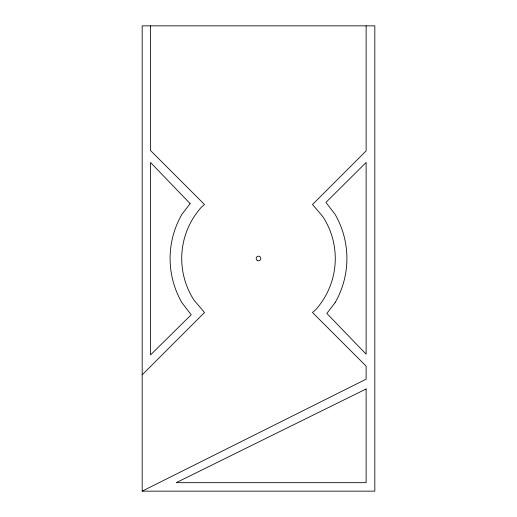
<?xml version="1.0" encoding="UTF-8"?>
<svg xmlns="http://www.w3.org/2000/svg" width="517" height="517" viewBox="0 0 517 517"><rect width="100%" height="100%" fill="white"/><g stroke="black" fill="none" stroke-linecap="round" stroke-linejoin="round"><path stroke-width="0.78" d="M142.175 374.825L204.506 312.494L194.062 300.241A76.775 76.775 0 0 1 201.507 207.058L204.506 204.506L150.505 150.505L150.505 25.85M142.175 491.15L374.825 491.15L374.825 25.85L142.175 25.85L142.175 491.15L366.12 379.181L366.12 366.12L312.494 312.494L315.493 309.942A76.775 76.775 0 0 0 322.938 216.759L312.494 204.506L366.12 150.88L366.12 25.85M190.133 203.614L181.939 214.297A88.407 88.407 0 0 0 181.939 302.703L191.2 314.775L150.505 354.959L150.505 162.461L190.133 203.614M335.061 302.703L326.834 313.425L366.12 354.164L366.12 162.461L325.936 202.399L335.061 214.297A88.407 88.407 0 0 1 335.061 302.703M366.12 388.965L176.232 482.665L366.12 482.665L366.12 388.965M257.337 260.516A2.327 2.327 0 0 0 260.827 258.5A2.327 2.327 0 0 0 257.337 256.484A2.327 2.327 0 0 0 257.337 260.516"/></g></svg>
